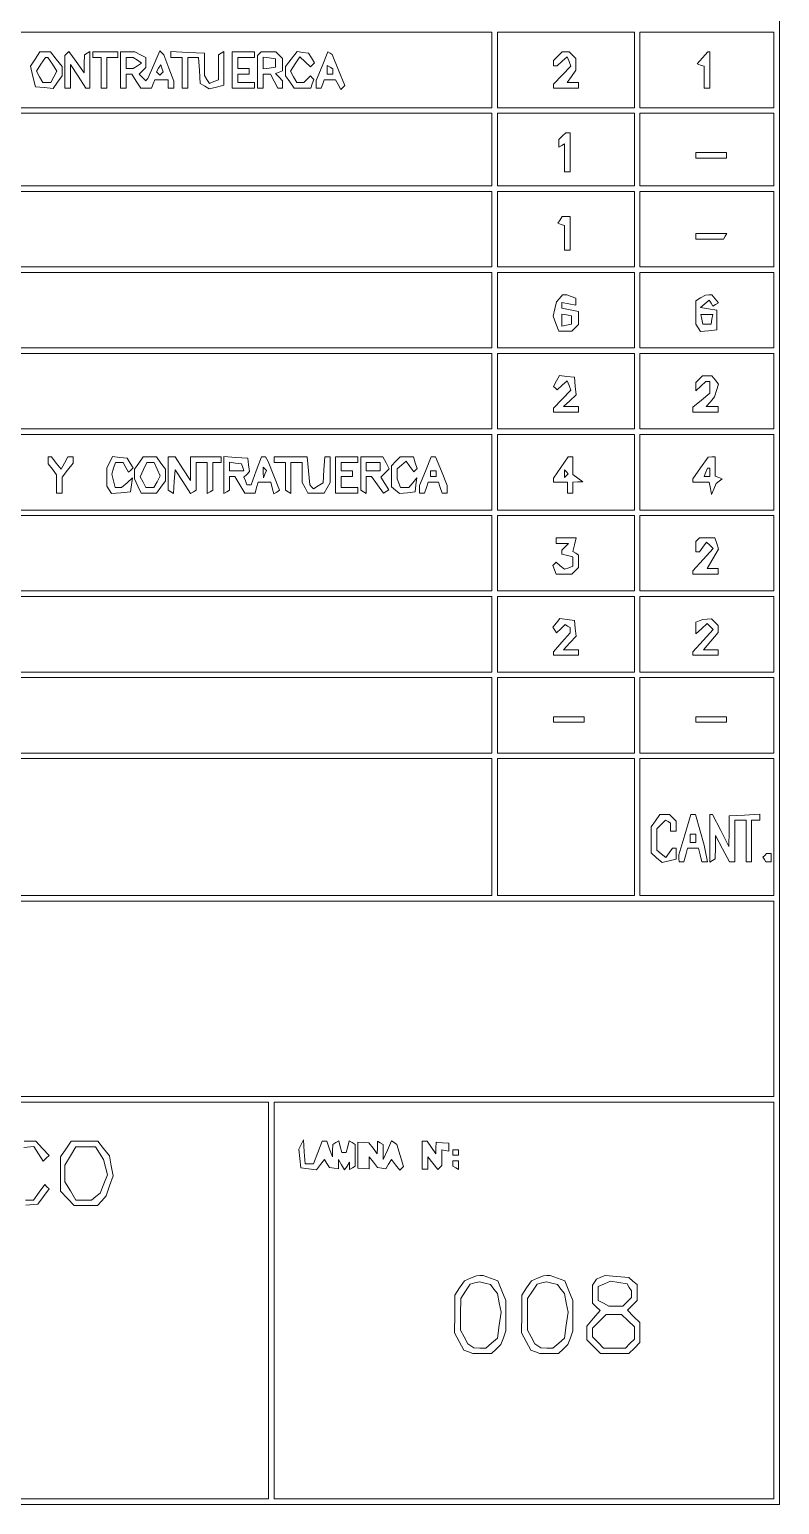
# Paper-space layout 'AN-02-DGE-008' of a CAD drawing. Header units: metres, sheet in millimetres. Extents: x 12 to 193, y 4 to 291.
# Drawn here: x 160.5 to 193.4, y 24.9 to 89.6 of the extents above; entities that cross this region are included whole.
import ezdxf

# ---------------------------------------------------------------- set-up
doc = ezdxf.new("R2010")
doc.units = ezdxf.units.M
doc.layers.add('DGE_CONTORNOS', color=7, linetype='Continuous', lineweight=0)
doc.layers.add('DGE_DATOS', color=7, linetype='Continuous', lineweight=0)

# ---------------------------------------------------------------- blocks, each defined once
blk = doc.blocks.new('LP_REF_DGE_MT_008')
at = {"layer": 'DGE_CONTORNOS'}
for points in [[(29.374, 147.736), (29.374, 24.923), (111.396, 24.923), (193.417, 24.923), (193.417, 147.736), (193.417, 270.55), (111.396, 270.55), (29.374, 270.55)], [(180.798, 87.83), (180.798, 86.176), (121.074, 86.176), (61.35, 86.176), (61.35, 87.83), (61.35, 89.484), (121.074, 89.484), (180.798, 89.484)], [(187.047, 87.83), (187.047, 86.176), (184.045, 86.176), (181.043, 86.176), (181.043, 87.83), (181.043, 89.484), (184.045, 89.484), (187.047, 89.484)], [(193.172, 87.83), (193.172, 86.176), (190.232, 86.176), (187.292, 86.176), (187.292, 87.83), (187.292, 89.484), (190.232, 89.484), (193.172, 89.484)], [(160.751, 88.312), (160.545, 87.997), (160.656, 87.546), (160.768, 87.095), (161.154, 87.058), (161.541, 87.02), (161.736, 87.299), (161.932, 87.579), (161.932, 87.78), (161.932, 87.981), (161.678, 88.304), (161.424, 88.627), (161.191, 88.627), (160.957, 88.627)], [(162.143, 88.552), (162.054, 88.463), (162.054, 87.749), (162.054, 87.034), (162.177, 87.034), (162.299, 87.034), (162.301, 87.555), (162.303, 88.075), (162.638, 87.556), (162.973, 87.036), (163.065, 87.035), (163.157, 87.034), (163.157, 87.838), (163.157, 88.641), (163.034, 88.565), (162.912, 88.49), (162.905, 88.099), (162.899, 87.708), (162.727, 87.953), (162.555, 88.198), (162.393, 88.419), (162.231, 88.64)], [(163.279, 88.504), (163.279, 88.382), (163.463, 88.382), (163.647, 88.382), (163.647, 87.708), (163.647, 87.034), (163.769, 87.034), (163.892, 87.034), (163.892, 87.708), (163.892, 88.382), (164.137, 88.382), (164.382, 88.382), (164.382, 88.504), (164.382, 88.627), (163.831, 88.627), (163.279, 88.627)], [(164.504, 87.83), (164.504, 87.034), (164.627, 87.034), (164.749, 87.034), (164.749, 87.34), (164.749, 87.647), (164.869, 87.647), (164.989, 87.647), (165.189, 87.34), (165.39, 87.034), (165.625, 87.034), (165.86, 87.034), (165.93, 87.218), (166.001, 87.402), (166.294, 87.402), (166.587, 87.402), (166.587, 87.218), (166.587, 87.034), (166.71, 87.034), (166.832, 87.034), (166.832, 87.187), (166.832, 87.34), (166.613, 87.917), (166.394, 88.493), (166.308, 88.579), (166.223, 88.664), (165.96, 88.064), (165.698, 87.463), (165.65, 87.41), (165.603, 87.357), (165.458, 87.502), (165.313, 87.647), (165.46, 87.794), (165.607, 87.941), (165.607, 88.157), (165.607, 88.373), (165.37, 88.5), (165.133, 88.627), (164.819, 88.627), (164.504, 88.627)], [(166.71, 88.512), (166.71, 88.382), (166.955, 88.382), (167.2, 88.382), (167.2, 87.708), (167.2, 87.034), (167.322, 87.034), (167.445, 87.034), (167.445, 87.708), (167.445, 88.382), (167.683, 88.382), (167.921, 88.382), (167.959, 87.812), (167.996, 87.243), (168.191, 87.12), (168.387, 86.998), (168.712, 87.08), (169.037, 87.161), (169.037, 87.901), (169.037, 88.641), (168.915, 88.565), (168.792, 88.49), (168.792, 87.942), (168.792, 87.394), (168.596, 87.319), (168.4, 87.243), (168.292, 87.414), (168.184, 87.585), (168.182, 88.077), (168.18, 88.569), (167.445, 88.605), (166.71, 88.642)], [(169.405, 87.83), (169.405, 87.034), (169.895, 87.034), (170.385, 87.034), (170.385, 87.157), (170.385, 87.279), (170.017, 87.279), (169.65, 87.279), (169.65, 87.463), (169.65, 87.647), (169.895, 87.647), (170.14, 87.647), (170.14, 87.769), (170.14, 87.892), (169.895, 87.892), (169.65, 87.892), (169.65, 88.137), (169.65, 88.382), (170.017, 88.382), (170.385, 88.382), (170.385, 88.504), (170.385, 88.627), (169.895, 88.627), (169.405, 88.627)], [(170.589, 88.545), (170.507, 88.463), (170.507, 87.749), (170.507, 87.034), (170.63, 87.034), (170.753, 87.034), (170.753, 87.34), (170.753, 87.647), (170.916, 87.647), (171.079, 87.647), (171.243, 87.34), (171.406, 87.034), (171.508, 87.034), (171.61, 87.034), (171.61, 87.193), (171.61, 87.353), (171.457, 87.515), (171.304, 87.677), (171.457, 87.733), (171.61, 87.789), (171.61, 88.061), (171.61, 88.333), (171.463, 88.48), (171.316, 88.627), (170.993, 88.627), (170.671, 88.627)], [(171.992, 88.31), (171.733, 87.981), (171.733, 87.78), (171.733, 87.579), (171.923, 87.306), (172.114, 87.034), (172.478, 87.034), (172.843, 87.034), (172.915, 87.223), (172.988, 87.412), (172.91, 87.491), (172.831, 87.569), (172.686, 87.424), (172.541, 87.279), (172.386, 87.279), (172.231, 87.279), (172.096, 87.532), (171.96, 87.785), (172.162, 88.094), (172.364, 88.402), (172.601, 88.188), (172.837, 87.975), (172.924, 88.062), (173.01, 88.148), (172.88, 88.357), (172.749, 88.565), (172.5, 88.603), (172.251, 88.64)], [(173.341, 87.995), (173.08, 87.369), (173.08, 87.201), (173.08, 87.034), (173.19, 87.034), (173.299, 87.034), (173.37, 87.218), (173.44, 87.402), (173.683, 87.402), (173.926, 87.402), (174.045, 87.188), (174.164, 86.975), (174.251, 87.061), (174.337, 87.148), (174.061, 87.828), (173.785, 88.508), (173.693, 88.565), (173.601, 88.622)], [(183.686, 88.434), (183.494, 88.242), (183.494, 88.128), (183.494, 88.014), (183.576, 88.014), (183.658, 88.014), (183.88, 88.215), (184.101, 88.415), (184.181, 88.206), (184.261, 87.998), (183.877, 87.602), (183.494, 87.206), (183.494, 87.12), (183.494, 87.034), (184.045, 87.034), (184.596, 87.034), (184.596, 87.157), (184.596, 87.279), (184.344, 87.279), (184.092, 87.279), (184.283, 87.551), (184.474, 87.824), (184.474, 88.078), (184.474, 88.333), (184.327, 88.48), (184.18, 88.627), (184.029, 88.627), (183.879, 88.627)], [(190.036, 88.364), (189.803, 88.101), (189.956, 88.047), (190.109, 87.994), (190.109, 87.514), (190.109, 87.034), (190.232, 87.034), (190.354, 87.034), (190.354, 87.83), (190.354, 88.627), (190.312, 88.627), (190.27, 88.627)], [(161.509, 88.084), (161.704, 87.785), (161.569, 87.532), (161.433, 87.279), (161.258, 87.279), (161.083, 87.279), (160.947, 87.532), (160.812, 87.785), (161.007, 88.084), (161.202, 88.382), (161.258, 88.382), (161.313, 88.382)], [(165.239, 88.257), (165.423, 88.137), (165.239, 88.016), (165.056, 87.895), (164.903, 87.893), (164.749, 87.892), (164.749, 88.137), (164.749, 88.382), (164.903, 88.38), (165.056, 88.378)], [(166.294, 87.68), (166.22, 87.606), (166.146, 87.679), (166.073, 87.753), (166.168, 87.908), (166.264, 88.063), (166.316, 87.908), (166.368, 87.754)], [(171.304, 88.137), (171.304, 87.953), (171.028, 87.914), (170.753, 87.875), (170.753, 88.137), (170.753, 88.399), (171.028, 88.359), (171.304, 88.32)], [(173.815, 87.762), (173.815, 87.647), (173.693, 87.647), (173.57, 87.647), (173.57, 87.838), (173.57, 88.029), (173.693, 87.953), (173.815, 87.877)], [(180.798, 84.339), (180.798, 82.746), (121.074, 82.746), (61.35, 82.746), (61.35, 84.339), (61.35, 85.931), (121.074, 85.931), (180.798, 85.931)], [(187.047, 84.339), (187.047, 82.746), (184.045, 82.746), (181.043, 82.746), (181.043, 84.339), (181.043, 85.931), (184.045, 85.931), (187.047, 85.931)], [(193.172, 84.339), (193.172, 82.746), (190.232, 82.746), (187.292, 82.746), (187.292, 84.339), (187.292, 85.931), (190.232, 85.931), (193.172, 85.931)], [(183.886, 84.927), (183.739, 84.78), (183.739, 84.613), (183.739, 84.447), (183.861, 84.523), (183.984, 84.598), (183.984, 83.979), (183.984, 83.359), (184.106, 83.359), (184.229, 83.359), (184.229, 84.216), (184.229, 85.074), (184.131, 85.074), (184.033, 85.074)], [(189.742, 84.094), (189.742, 83.971), (190.416, 83.971), (191.089, 83.971), (191.089, 84.094), (191.089, 84.216), (190.416, 84.216), (189.742, 84.216)], [(180.798, 80.847), (180.798, 79.194), (121.074, 79.194), (61.35, 79.194), (61.35, 80.847), (61.35, 82.501), (121.074, 82.501), (180.798, 82.501)], [(187.047, 80.847), (187.047, 79.194), (184.045, 79.194), (181.043, 79.194), (181.043, 80.847), (181.043, 82.501), (184.045, 82.501), (187.047, 82.501)], [(193.172, 80.847), (193.172, 79.194), (190.232, 79.194), (187.292, 79.194), (187.292, 80.847), (187.292, 82.501), (190.232, 82.501), (193.172, 82.501)], [(183.786, 81.253), (183.695, 81.107), (183.84, 81.059), (183.984, 81.011), (183.984, 80.47), (183.984, 79.929), (184.106, 79.929), (184.229, 79.929), (184.229, 80.664), (184.229, 81.399), (184.052, 81.399), (183.876, 81.399)], [(189.742, 80.541), (189.742, 80.419), (190.347, 80.419), (190.952, 80.419), (191.028, 80.541), (191.104, 80.664), (190.423, 80.664), (189.742, 80.664)], [(180.798, 77.295), (180.798, 75.641), (121.074, 75.641), (61.35, 75.641), (61.35, 77.295), (61.35, 78.949), (121.074, 78.949), (180.798, 78.949)], [(187.047, 77.295), (187.047, 75.641), (184.045, 75.641), (181.043, 75.641), (181.043, 77.295), (181.043, 78.949), (184.045, 78.949), (187.047, 78.949)], [(193.172, 77.295), (193.172, 75.641), (190.232, 75.641), (187.292, 75.641), (187.292, 77.295), (187.292, 78.949), (190.232, 78.949), (193.172, 78.949)], [(183.764, 77.815), (183.636, 77.661), (183.558, 77.35), (183.48, 77.04), (183.606, 76.708), (183.733, 76.376), (184.017, 76.376), (184.302, 76.376), (184.449, 76.523), (184.596, 76.67), (184.596, 76.955), (184.596, 77.24), (184.229, 77.313), (183.861, 77.387), (183.861, 77.508), (183.861, 77.63), (184.168, 77.571), (184.474, 77.512), (184.474, 77.666), (184.474, 77.82), (184.28, 77.894), (184.086, 77.968), (183.989, 77.968), (183.891, 77.968)], [(189.956, 77.836), (189.742, 77.711), (189.744, 77.197), (189.746, 76.682), (189.849, 76.519), (189.952, 76.356), (190.306, 76.397), (190.661, 76.437), (190.661, 76.865), (190.661, 77.292), (190.305, 77.355), (189.949, 77.417), (190.141, 77.576), (190.333, 77.735), (190.413, 77.605), (190.494, 77.474), (190.614, 77.549), (190.734, 77.623), (190.59, 77.796), (190.447, 77.968), (190.309, 77.965), (190.171, 77.961)], [(184.29, 76.866), (184.29, 76.685), (184.076, 76.644), (183.861, 76.603), (183.861, 76.866), (183.861, 77.129), (184.076, 77.088), (184.29, 77.046)], [(190.454, 76.897), (190.412, 76.682), (190.232, 76.682), (190.051, 76.682), (190.01, 76.897), (189.969, 77.111), (190.232, 77.111), (190.495, 77.111)], [(180.798, 73.742), (180.798, 72.088), (121.074, 72.088), (61.35, 72.088), (61.35, 73.742), (61.35, 75.396), (121.074, 75.396), (180.798, 75.396)], [(187.047, 73.742), (187.047, 72.088), (184.045, 72.088), (181.043, 72.088), (181.043, 73.742), (181.043, 75.396), (184.045, 75.396), (187.047, 75.396)], [(193.172, 73.742), (193.172, 72.088), (190.232, 72.088), (187.292, 72.088), (187.292, 73.742), (187.292, 75.396), (190.232, 75.396), (193.172, 75.396)], [(183.629, 74.194), (183.502, 73.958), (183.58, 73.88), (183.658, 73.803), (183.879, 74.003), (184.101, 74.204), (184.181, 73.996), (184.261, 73.787), (183.877, 73.391), (183.494, 72.995), (183.494, 72.909), (183.494, 72.823), (184.045, 72.823), (184.596, 72.823), (184.596, 72.946), (184.596, 73.068), (184.267, 73.068), (183.938, 73.068), (184.213, 73.324), (184.488, 73.581), (184.45, 73.968), (184.413, 74.355), (184.084, 74.392), (183.755, 74.43)], [(189.889, 74.269), (189.742, 74.122), (189.742, 73.943), (189.742, 73.765), (189.966, 73.968), (190.19, 74.171), (190.272, 74.171), (190.354, 74.171), (190.354, 73.918), (190.354, 73.665), (189.987, 73.356), (189.619, 73.046), (189.619, 72.935), (189.619, 72.823), (190.171, 72.823), (190.722, 72.823), (190.722, 72.946), (190.722, 73.068), (190.458, 73.068), (190.194, 73.068), (190.382, 73.283), (190.57, 73.497), (190.656, 73.778), (190.742, 74.06), (190.594, 74.238), (190.447, 74.416), (190.241, 74.416), (190.036, 74.416)], [(180.798, 70.189), (180.798, 68.535), (121.074, 68.535), (61.35, 68.535), (61.35, 70.189), (61.35, 71.843), (121.074, 71.843), (180.798, 71.843)], [(187.047, 70.189), (187.047, 68.535), (184.045, 68.535), (181.043, 68.535), (181.043, 70.189), (181.043, 71.843), (184.045, 71.843), (187.047, 71.843)], [(193.172, 70.189), (193.172, 68.535), (190.232, 68.535), (187.292, 68.535), (187.292, 70.189), (187.292, 71.843), (190.232, 71.843), (193.172, 71.843)], [(161.323, 70.71), (161.327, 70.557), (161.507, 70.319), (161.687, 70.081), (161.687, 69.676), (161.687, 69.27), (161.809, 69.27), (161.932, 69.27), (161.932, 69.621), (161.932, 69.972), (162.177, 70.284), (162.422, 70.595), (162.422, 70.729), (162.422, 70.863), (162.304, 70.863), (162.185, 70.863), (162.042, 70.595), (161.898, 70.326), (161.681, 70.595), (161.464, 70.863), (161.391, 70.863), (161.319, 70.863)], [(164.023, 70.633), (163.892, 70.389), (163.894, 69.983), (163.896, 69.577), (163.998, 69.414), (164.101, 69.252), (164.517, 69.292), (164.933, 69.332), (164.976, 69.638), (165.019, 69.944), (164.783, 69.73), (164.546, 69.515), (164.405, 69.515), (164.264, 69.515), (164.189, 69.813), (164.115, 70.11), (164.195, 70.364), (164.276, 70.618), (164.445, 70.618), (164.615, 70.618), (164.734, 70.405), (164.854, 70.191), (164.95, 70.288), (165.047, 70.385), (164.917, 70.593), (164.786, 70.802), (164.47, 70.84), (164.153, 70.878)], [(165.308, 70.591), (165.117, 70.319), (165.117, 70.107), (165.117, 69.895), (165.259, 69.582), (165.401, 69.27), (165.742, 69.27), (166.083, 69.27), (166.274, 69.543), (166.465, 69.815), (166.465, 70.067), (166.465, 70.319), (166.274, 70.591), (166.083, 70.863), (165.791, 70.863), (165.498, 70.863)], [(166.112, 70.327), (166.245, 70.036), (166.105, 69.776), (165.966, 69.515), (165.791, 69.515), (165.616, 69.515), (165.488, 69.753), (165.361, 69.991), (165.504, 70.305), (165.646, 70.618), (165.813, 70.618), (165.98, 70.618)], [(166.587, 70.135), (166.587, 69.407), (166.702, 69.336), (166.818, 69.265), (166.856, 69.781), (166.893, 70.298), (167.235, 69.78), (167.576, 69.262), (167.694, 69.335), (167.812, 69.407), (167.812, 70.013), (167.812, 70.618), (168.057, 70.618), (168.302, 70.618), (168.302, 69.937), (168.302, 69.256), (168.425, 69.332), (168.547, 69.407), (168.547, 70.013), (168.547, 70.618), (168.731, 70.618), (168.915, 70.618), (168.915, 70.741), (168.915, 70.863), (168.241, 70.863), (167.567, 70.863), (167.565, 70.342), (167.563, 69.822), (167.228, 70.342), (166.893, 70.861), (166.74, 70.862), (166.587, 70.863)], [(169.037, 70.067), (169.037, 69.256), (169.16, 69.332), (169.282, 69.407), (169.282, 69.706), (169.282, 70.005), (169.398, 70.005), (169.514, 70.005), (169.731, 69.638), (169.948, 69.27), (170.178, 69.27), (170.408, 69.27), (170.472, 69.515), (170.536, 69.76), (170.814, 69.76), (171.091, 69.76), (171.159, 69.503), (171.226, 69.246), (171.353, 69.324), (171.48, 69.403), (171.231, 70.035), (170.982, 70.667), (170.921, 70.765), (170.861, 70.863), (170.769, 70.863), (170.678, 70.863), (170.458, 70.251), (170.238, 69.638), (170.141, 69.638), (170.044, 69.638), (169.979, 69.807), (169.914, 69.976), (170.037, 70.099), (170.161, 70.222), (170.12, 70.512), (170.079, 70.802), (169.558, 70.839), (169.037, 70.877)], [(169.865, 70.404), (169.915, 70.251), (169.599, 70.251), (169.282, 70.251), (169.282, 70.443), (169.282, 70.635), (169.548, 70.596), (169.814, 70.557)], [(171.243, 70.741), (171.243, 70.618), (171.488, 70.618), (171.733, 70.618), (171.733, 70.013), (171.733, 69.407), (171.855, 69.332), (171.978, 69.256), (171.978, 69.937), (171.978, 70.618), (172.223, 70.618), (172.468, 70.618), (172.468, 70.181), (172.468, 69.744), (172.594, 69.507), (172.721, 69.27), (173.08, 69.27), (173.439, 69.27), (173.566, 69.507), (173.693, 69.744), (173.693, 70.304), (173.693, 70.863), (173.577, 70.863), (173.461, 70.863), (173.424, 70.294), (173.387, 69.724), (173.178, 69.594), (172.969, 69.463), (172.885, 69.548), (172.8, 69.633), (172.741, 70.248), (172.682, 70.863), (171.962, 70.863), (171.243, 70.863)], [(173.938, 70.067), (173.938, 69.27), (174.428, 69.27), (174.918, 69.27), (174.918, 69.393), (174.918, 69.515), (174.55, 69.515), (174.183, 69.515), (174.183, 69.76), (174.183, 70.005), (174.428, 70.005), (174.673, 70.005), (174.673, 70.128), (174.673, 70.251), (174.428, 70.251), (174.183, 70.251), (174.183, 70.434), (174.183, 70.618), (174.55, 70.618), (174.918, 70.618), (174.918, 70.741), (174.918, 70.863), (174.428, 70.863), (173.938, 70.863)], [(175.04, 70.135), (175.04, 69.407), (175.163, 69.332), (175.285, 69.256), (175.285, 69.631), (175.285, 70.005), (175.4, 70.005), (175.514, 70.005), (175.777, 69.637), (176.039, 69.268), (176.159, 69.342), (176.279, 69.416), (176.097, 69.693), (175.915, 69.97), (176.102, 70.157), (176.289, 70.344), (176.151, 70.604), (176.012, 70.863), (175.526, 70.863), (175.04, 70.863)], [(175.898, 70.434), (175.898, 70.251), (175.592, 70.251), (175.285, 70.251), (175.285, 70.434), (175.285, 70.618), (175.592, 70.618), (175.898, 70.618)], [(176.581, 70.671), (176.388, 70.478), (176.388, 70.012), (176.388, 69.545), (176.564, 69.399), (176.741, 69.253), (177.085, 69.292), (177.429, 69.332), (177.464, 69.638), (177.498, 69.944), (177.328, 69.73), (177.157, 69.515), (176.97, 69.515), (176.782, 69.515), (176.707, 69.709), (176.633, 69.903), (176.633, 70.123), (176.633, 70.343), (176.83, 70.507), (177.027, 70.67), (177.196, 70.439), (177.366, 70.207), (177.439, 70.281), (177.513, 70.355), (177.432, 70.609), (177.352, 70.863), (177.062, 70.863), (176.773, 70.863)], [(177.875, 70.234), (177.613, 69.605), (177.613, 69.438), (177.613, 69.27), (177.727, 69.27), (177.842, 69.27), (177.919, 69.515), (177.997, 69.76), (178.226, 69.76), (178.454, 69.76), (178.532, 69.515), (178.61, 69.27), (178.724, 69.27), (178.838, 69.27), (178.838, 69.438), (178.838, 69.605), (178.577, 70.234), (178.316, 70.863), (178.226, 70.863), (178.136, 70.863)], [(183.817, 70.397), (183.494, 69.931), (183.494, 69.846), (183.494, 69.76), (183.8, 69.76), (184.106, 69.76), (184.106, 69.515), (184.106, 69.27), (184.229, 69.27), (184.351, 69.27), (184.351, 69.515), (184.351, 69.76), (184.566, 69.764), (184.78, 69.768), (184.566, 69.931), (184.351, 70.094), (184.351, 70.478), (184.351, 70.863), (184.245, 70.863), (184.14, 70.863)], [(189.956, 70.381), (189.619, 69.905), (189.619, 69.833), (189.619, 69.76), (189.978, 69.76), (190.337, 69.76), (190.386, 69.485), (190.434, 69.209), (190.538, 69.454), (190.643, 69.699), (190.774, 69.8), (190.906, 69.902), (190.753, 69.964), (190.599, 70.026), (190.599, 70.444), (190.599, 70.863), (190.446, 70.86), (190.293, 70.858)], [(170.836, 70.105), (170.772, 69.944), (170.762, 70.179), (170.753, 70.414), (170.827, 70.34), (170.901, 70.266)], [(178.348, 70.128), (178.348, 70.005), (178.226, 70.005), (178.103, 70.005), (178.103, 70.128), (178.103, 70.251), (178.226, 70.251), (178.348, 70.251)], [(184.065, 70.046), (183.984, 69.965), (183.984, 70.128), (183.984, 70.291), (184.065, 70.21), (184.147, 70.128)], [(190.354, 70.189), (190.354, 70.005), (190.236, 70.005), (190.117, 70.005), (190.188, 70.189), (190.258, 70.373), (190.306, 70.373), (190.354, 70.373)], [(180.798, 66.637), (180.798, 64.983), (121.074, 64.983), (61.35, 64.983), (61.35, 66.637), (61.35, 68.29), (121.074, 68.29), (180.798, 68.29)], [(187.047, 66.637), (187.047, 64.983), (184.045, 64.983), (181.043, 64.983), (181.043, 66.637), (181.043, 68.29), (184.045, 68.29), (187.047, 68.29)], [(193.172, 66.637), (193.172, 64.983), (190.232, 64.983), (187.292, 64.983), (187.292, 66.637), (187.292, 68.29), (190.232, 68.29), (193.172, 68.29)], [(183.616, 67.188), (183.616, 67.065), (183.886, 67.065), (184.155, 67.065), (184.008, 66.918), (183.861, 66.771), (183.861, 66.688), (183.861, 66.604), (184.106, 66.54), (184.351, 66.476), (184.351, 66.277), (184.351, 66.078), (184.166, 66.006), (183.981, 65.935), (183.795, 66.089), (183.61, 66.243), (183.537, 66.169), (183.463, 66.096), (183.536, 65.907), (183.609, 65.718), (183.955, 65.718), (184.302, 65.718), (184.449, 65.865), (184.596, 66.012), (184.596, 66.286), (184.596, 66.561), (184.473, 66.637), (184.35, 66.713), (184.425, 67.012), (184.5, 67.31), (184.058, 67.31), (183.616, 67.31)], [(189.823, 67.229), (189.742, 67.147), (189.742, 66.922), (189.742, 66.698), (189.82, 66.698), (189.899, 66.698), (190.057, 66.912), (190.215, 67.127), (190.358, 66.986), (190.5, 66.846), (190.06, 66.359), (189.619, 65.872), (189.619, 65.795), (189.619, 65.718), (190.171, 65.718), (190.722, 65.718), (190.722, 65.84), (190.722, 65.963), (190.481, 65.963), (190.24, 65.963), (190.491, 66.387), (190.741, 66.812), (190.662, 67.061), (190.583, 67.31), (190.244, 67.31), (189.905, 67.31)], [(180.798, 63.084), (180.798, 61.43), (121.074, 61.43), (61.35, 61.43), (61.35, 63.084), (61.35, 64.738), (121.074, 64.738), (180.798, 64.738)], [(187.047, 63.084), (187.047, 61.43), (184.045, 61.43), (181.043, 61.43), (181.043, 63.084), (181.043, 64.738), (184.045, 64.738), (187.047, 64.738)], [(193.172, 63.084), (193.172, 61.43), (190.232, 61.43), (187.292, 61.43), (187.292, 63.084), (187.292, 64.738), (190.232, 64.738), (193.172, 64.738)], [(183.626, 63.585), (183.473, 63.401), (183.552, 63.272), (183.632, 63.143), (183.818, 63.329), (184.004, 63.515), (184.116, 63.445), (184.229, 63.376), (184.229, 63.265), (184.229, 63.154), (183.861, 62.735), (183.494, 62.316), (183.494, 62.241), (183.494, 62.165), (184.045, 62.165), (184.596, 62.165), (184.596, 62.288), (184.596, 62.41), (184.269, 62.41), (183.941, 62.41), (184.217, 62.704), (184.493, 62.997), (184.453, 63.347), (184.413, 63.696), (184.096, 63.733), (183.779, 63.77)], [(189.895, 63.676), (189.742, 63.615), (189.742, 63.361), (189.742, 63.107), (189.99, 63.331), (190.238, 63.556), (190.369, 63.425), (190.5, 63.294), (190.06, 62.806), (189.619, 62.319), (189.619, 62.242), (189.619, 62.165), (190.171, 62.165), (190.722, 62.165), (190.722, 62.288), (190.722, 62.41), (190.405, 62.41), (190.088, 62.41), (190.405, 62.787), (190.722, 63.164), (190.722, 63.314), (190.722, 63.464), (190.575, 63.611), (190.428, 63.758), (190.238, 63.748), (190.048, 63.738)], [(180.798, 59.531), (180.798, 57.877), (121.074, 57.877), (61.35, 57.877), (61.35, 59.531), (61.35, 61.185), (121.074, 61.185), (180.798, 61.185)], [(187.047, 59.531), (187.047, 57.877), (184.045, 57.877), (181.043, 57.877), (181.043, 59.531), (181.043, 61.185), (184.045, 61.185), (187.047, 61.185)], [(193.172, 59.531), (193.172, 57.877), (190.232, 57.877), (187.292, 57.877), (187.292, 59.531), (187.292, 61.185), (190.232, 61.185), (193.172, 61.185)], [(183.494, 59.347), (183.494, 59.225), (184.168, 59.225), (184.841, 59.225), (184.841, 59.347), (184.841, 59.47), (184.168, 59.47), (183.494, 59.47)], [(189.742, 59.347), (189.742, 59.225), (190.416, 59.225), (191.089, 59.225), (191.089, 59.347), (191.089, 59.47), (190.416, 59.47), (189.742, 59.47)], [(180.798, 54.631), (180.798, 51.629), (121.074, 51.629), (61.35, 51.629), (61.35, 54.631), (61.35, 57.632), (121.074, 57.632), (180.798, 57.632)], [(187.047, 54.631), (187.047, 51.629), (184.045, 51.629), (181.043, 51.629), (181.043, 54.631), (181.043, 57.632), (184.045, 57.632), (187.047, 57.632)], [(193.172, 54.631), (193.172, 51.629), (190.232, 51.629), (187.292, 51.629), (187.292, 54.631), (187.292, 57.632), (190.232, 57.632), (193.172, 57.632)], [(187.972, 54.91), (187.782, 54.638), (187.782, 54.071), (187.782, 53.505), (188.022, 53.288), (188.262, 53.07), (188.573, 53.149), (188.884, 53.227), (188.884, 53.469), (188.884, 53.712), (188.806, 53.712), (188.727, 53.712), (188.574, 53.502), (188.421, 53.293), (188.224, 53.456), (188.027, 53.62), (188.027, 54.086), (188.027, 54.552), (188.22, 54.746), (188.414, 54.939), (188.527, 54.87), (188.639, 54.8), (188.639, 54.624), (188.639, 54.447), (188.762, 54.447), (188.884, 54.447), (188.884, 54.668), (188.884, 54.888), (188.737, 55.035), (188.59, 55.182), (188.377, 55.182), (188.163, 55.182)], [(189.269, 54.294), (189.006, 53.406), (189.006, 53.253), (189.007, 53.099), (189.116, 53.099), (189.225, 53.099), (189.302, 53.406), (189.379, 53.712), (189.619, 53.712), (189.86, 53.712), (189.937, 53.406), (190.013, 53.099), (190.138, 53.099), (190.262, 53.099), (190.188, 53.471), (190.114, 53.842), (189.919, 54.512), (189.724, 55.182), (189.628, 55.182), (189.532, 55.182)], [(190.354, 54.134), (190.354, 53.085), (190.477, 53.161), (190.599, 53.236), (190.605, 53.75), (190.611, 54.263), (190.914, 53.681), (191.217, 53.099), (191.337, 53.099), (191.457, 53.099), (191.457, 54.018), (191.457, 54.937), (191.702, 54.937), (191.947, 54.937), (191.947, 54.018), (191.947, 53.099), (192.07, 53.099), (192.192, 53.099), (192.192, 54.018), (192.192, 54.937), (192.376, 54.937), (192.56, 54.937), (192.56, 55.067), (192.56, 55.196), (191.886, 55.159), (191.212, 55.122), (191.206, 54.448), (191.2, 53.773), (190.837, 54.478), (190.473, 55.182), (190.414, 55.182), (190.354, 55.182)], [(189.742, 54.141), (189.742, 53.957), (189.619, 53.957), (189.497, 53.957), (189.497, 54.141), (189.497, 54.325), (189.619, 54.325), (189.742, 54.325)], [(192.767, 53.389), (192.689, 53.31), (192.754, 53.205), (192.819, 53.099), (192.934, 53.099), (193.05, 53.099), (193.05, 53.283), (193.05, 53.467), (192.948, 53.467), (192.845, 53.467)], [(193.172, 47.097), (193.172, 42.809), (118.011, 42.809), (42.85, 42.809), (42.85, 47.097), (42.85, 51.384), (118.011, 51.384), (193.172, 51.384)], [(170.998, 33.866), (170.998, 25.168), (120.217, 25.168), (69.435, 25.168), (69.435, 33.866), (69.435, 42.564), (120.217, 42.564), (170.998, 42.564)], [(193.172, 33.866), (193.172, 25.168), (182.207, 25.168), (171.243, 25.168), (171.243, 33.866), (171.243, 42.564), (182.207, 42.564), (193.172, 42.564)], [(162.099, 40.512), (161.87, 40.175), (161.87, 39.419), (161.87, 38.663), (162.167, 38.347), (162.464, 38.031), (162.975, 38.031), (163.486, 38.031), (163.674, 38.245), (163.862, 38.46), (164.017, 38.899), (164.172, 39.339), (164.09, 39.775), (164.008, 40.211), (163.757, 40.53), (163.507, 40.849), (162.917, 40.849), (162.327, 40.849)], [(172.424, 40.707), (172.328, 40.505), (172.367, 40.095), (172.406, 39.685), (172.754, 39.645), (173.101, 39.605), (173.272, 39.829), (173.443, 40.052), (173.558, 39.877), (173.673, 39.702), (173.867, 39.674), (174.06, 39.645), (174.064, 39.849), (174.068, 40.052), (174.201, 39.823), (174.334, 39.594), (174.44, 39.762), (174.547, 39.93), (174.548, 39.77), (174.55, 39.609), (174.673, 39.685), (174.795, 39.761), (174.795, 40.236), (174.795, 40.712), (174.665, 40.793), (174.534, 40.873), (174.467, 40.616), (174.399, 40.359), (174.305, 40.359), (174.211, 40.359), (174.144, 40.616), (174.077, 40.873), (173.946, 40.793), (173.815, 40.712), (173.806, 40.443), (173.796, 40.175), (173.673, 40.512), (173.55, 40.849), (173.451, 40.849), (173.352, 40.849), (173.156, 40.359), (172.96, 39.869), (172.782, 39.869), (172.604, 39.869), (172.563, 40.389), (172.521, 40.91)], [(174.918, 40.246), (174.918, 39.676), (175.163, 39.657), (175.408, 39.639), (175.412, 39.907), (175.416, 40.175), (175.596, 39.937), (175.776, 39.699), (175.959, 39.672), (176.143, 39.645), (176.265, 39.849), (176.388, 40.052), (176.57, 39.816), (176.753, 39.58), (176.835, 39.662), (176.917, 39.745), (176.772, 40.23), (176.626, 40.716), (176.505, 40.791), (176.383, 40.866), (176.207, 40.459), (176.03, 40.052), (176.025, 40.382), (176.02, 40.712), (175.898, 40.788), (175.775, 40.863), (175.772, 40.58), (175.768, 40.297), (175.583, 40.542), (175.398, 40.788), (175.158, 40.801), (174.918, 40.815)], [(177.736, 40.236), (177.736, 39.624), (177.858, 39.624), (177.981, 39.624), (177.983, 39.899), (177.986, 40.175), (178.202, 39.894), (178.419, 39.613), (178.506, 39.7), (178.593, 39.787), (178.593, 40.134), (178.593, 40.481), (178.746, 40.451), (178.9, 40.42), (178.9, 40.594), (178.9, 40.767), (178.624, 40.788), (178.348, 40.808), (178.342, 40.553), (178.335, 40.297), (178.143, 40.573), (177.951, 40.849), (177.843, 40.849), (177.736, 40.849)], [(163.574, 40.328), (163.753, 40.052), (163.836, 39.713), (163.92, 39.374), (163.764, 38.978), (163.609, 38.582), (163.421, 38.429), (163.232, 38.276), (162.887, 38.276), (162.541, 38.276), (162.298, 38.674), (162.055, 39.072), (162.055, 39.44), (162.055, 39.807), (162.298, 40.206), (162.541, 40.604), (162.968, 40.604), (163.396, 40.604)], [(179.083, 40.359), (179.083, 40.236), (179.206, 40.236), (179.328, 40.236), (179.328, 40.359), (179.328, 40.481), (179.206, 40.481), (179.083, 40.481)], [(179.083, 39.876), (179.083, 39.761), (179.206, 39.685), (179.328, 39.609), (179.328, 39.8), (179.328, 39.991), (179.206, 39.991), (179.083, 39.991)], [(179.856, 34.845), (179.588, 34.737), (179.379, 34.418), (179.17, 34.1), (179.166, 33.278), (179.161, 32.457), (179.363, 32.074), (179.564, 31.69), (179.763, 31.614), (179.961, 31.538), (180.371, 31.538), (180.781, 31.538), (180.984, 31.741), (181.187, 31.944), (181.299, 32.239), (181.411, 32.534), (181.411, 33.204), (181.411, 33.874), (181.233, 34.299), (181.055, 34.725), (180.735, 34.847), (180.415, 34.968), (180.27, 34.961), (180.125, 34.953)], [(182.796, 34.845), (182.528, 34.737), (182.319, 34.418), (182.111, 34.1), (182.106, 33.278), (182.101, 32.457), (182.303, 32.074), (182.505, 31.69), (182.703, 31.614), (182.901, 31.538), (183.311, 31.538), (183.721, 31.538), (183.924, 31.741), (184.127, 31.944), (184.239, 32.239), (184.351, 32.534), (184.351, 33.204), (184.351, 33.874), (184.173, 34.299), (183.996, 34.725), (183.675, 34.847), (183.355, 34.968), (183.21, 34.961), (183.065, 34.953)], [(185.576, 34.886), (185.393, 34.809), (185.303, 34.674), (185.213, 34.54), (185.211, 34.146), (185.209, 33.753), (185.378, 33.595), (185.547, 33.437), (185.255, 33.091), (184.964, 32.744), (184.964, 32.442), (184.964, 32.14), (185.265, 31.839), (185.565, 31.538), (186.183, 31.538), (186.802, 31.538), (187.047, 31.783), (187.292, 32.028), (187.292, 32.463), (187.292, 32.897), (187.016, 33.17), (186.74, 33.443), (186.955, 33.654), (187.169, 33.866), (187.169, 34.218), (187.169, 34.571), (186.985, 34.723), (186.801, 34.876), (186.281, 34.919), (185.76, 34.962)], [(180.886, 34.369), (181.036, 34.172), (181.116, 33.765), (181.197, 33.357), (181.121, 32.785), (181.044, 32.212), (180.785, 31.998), (180.526, 31.783), (180.264, 31.785), (180.002, 31.787), (179.867, 31.877), (179.733, 31.967), (179.572, 32.271), (179.412, 32.575), (179.418, 33.266), (179.425, 33.957), (179.631, 34.272), (179.837, 34.587), (180.042, 34.639), (180.247, 34.692), (180.492, 34.629), (180.736, 34.565)], [(183.826, 34.369), (183.976, 34.172), (184.057, 33.765), (184.137, 33.357), (184.061, 32.785), (183.985, 32.212), (183.726, 31.998), (183.467, 31.783), (183.204, 31.785), (182.942, 31.787), (182.808, 31.877), (182.673, 31.967), (182.512, 32.271), (182.352, 32.575), (182.359, 33.266), (182.365, 33.957), (182.571, 34.272), (182.777, 34.587), (182.982, 34.639), (183.187, 34.692), (183.432, 34.629), (183.677, 34.565)], [(186.824, 34.446), (186.92, 34.295), (186.922, 34.15), (186.924, 34.006), (186.732, 33.813), (186.539, 33.621), (186.233, 33.621), (185.928, 33.621), (185.691, 33.748), (185.454, 33.874), (185.454, 34.18), (185.454, 34.486), (185.73, 34.602), (186.005, 34.717), (186.367, 34.657), (186.728, 34.597)], [(186.763, 32.987), (187.047, 32.721), (187.047, 32.444), (187.047, 32.168), (186.854, 31.976), (186.661, 31.783), (186.18, 31.783), (185.699, 31.783), (185.454, 32.028), (185.209, 32.273), (185.209, 32.463), (185.209, 32.652), (185.51, 32.953), (185.81, 33.253), (186.145, 33.253), (186.479, 33.253)]]:
    blk.add_lwpolyline(points, close=True, dxfattribs=at)
for points in [[(160.345, 38.054), (160.866, 38.092), (161.115, 38.427), (161.364, 38.762), (161.27, 38.856), (161.177, 38.949), (160.931, 38.613), (160.686, 38.276), (160.329, 38.276)], [(160.251, 40.58), (160.692, 40.618), (160.901, 40.298), (161.111, 39.979), (161.238, 40.106), (161.365, 40.233), (161.076, 40.541), (160.786, 40.849), (160.265, 40.849)]]:
    blk.add_lwpolyline(points, dxfattribs=at)

psp = doc.layouts.new('AN-02-DGE-008')

# ---------------------------------------------------------------- block references
at = {"layer": 'DGE_DATOS'}
psp.add_blockref('LP_REF_DGE_MT_008', (0, 0), dxfattribs=at)

doc.saveas('drawing.dxf')
